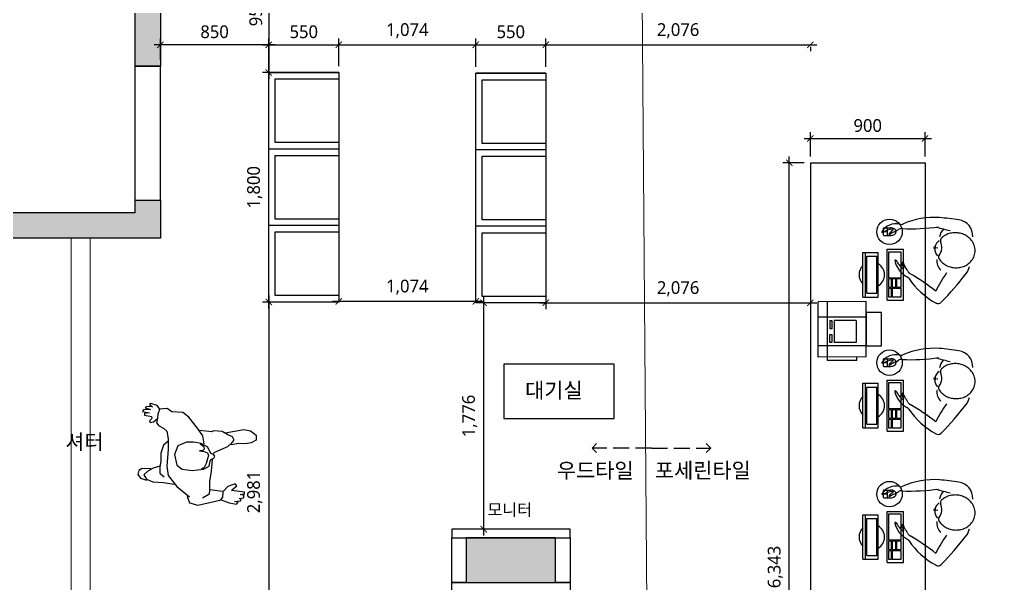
# Model space of a CAD drawing. Header units: metres. Extents: x 11578468 to 47831421, y -58341524 to -14256839.
# Drawn here: x 23869822 to 23877449, y -29111261 to -29106836 of the extents above; entities that cross this region are included whole.
import ezdxf
from ezdxf.enums import TextEntityAlignment as Align

# ---------------------------------------------------------------- set-up
doc = ezdxf.new("R2010")
doc.units = ezdxf.units.M
doc.header["$LTSCALE"] = 50
doc.header["$MEASUREMENT"] = 0
for name, pattern in [('CEN', [62, 60, -1, 0, -1]), ('DASH', [0.35, 0.25, -0.1]), ('DH-HID2', [1.2, 0.8, -0.4])]:
    doc.linetypes.add(name, pattern=pattern)
doc.layers.get('0').update_dxf_attribs({"linetype": 'CONTINUOUS'})
doc.layers.get('DEFPOINTS').update_dxf_attribs({"linetype": 'CONTINUOUS'})
for name, color, linetype in [('0-ELC TEXT', 7, 'CONTINUOUS'), ('04_FUR', 6, 'CONTINUOUS'), ('3.기호.계단선', 30, 'CONTINUOUS'), ('BLOCK', 1, 'CONTINUOUS'), ('CEN', 250, 'CEN'), ('FU-FURM', 251, 'DH-HID2'), ('TEX', 7, 'CONTINUOUS'), ('wall', 3, 'CONTINUOUS'), ('家具外线', 7, 'CONTINUOUS'), ('에어컨', 30, 'DASH')]:
    doc.layers.add(name, color=color, linetype=linetype)
doc.layers.add('ha', color=8, linetype='CONTINUOUS', lineweight=5)
doc.styles.add('HY 울릉도 L', font='malgun.ttf')
doc.styles.add('JT1', font='malgun.ttf')
doc.styles.add('맑은 고딕', font='malgun.ttf')
doc.dimstyles.new('사본 50', dxfattribs={"dimscale": 50, "dimtxt": 2, "dimasz": 1, "dimexe": 1, "dimexo": 1, "dimgap": 1, "dimtad": 1, "dimdec": 0, "dimrnd": 0.05, "dimdsep": 46, "dimlunit": 6, "dimtxsty": 'HY 울릉도 L', "dimblk": 'ARCHTICK', "dimcen": 2.5, "dimdle": 1, "dimclrd": 133, "dimclre": 133, "dimclrt": 30, "dimadec": 0, "dimazin": 0, "dimtfac": 1, "dimtdec": 0, "dimtix": 1, "dimtmove": 2, "dimatfit": 3, "dimldrblk": 'ARCHTICK', "dimfxl": 1, "dimlwd": -1, "dimlwe": -1, "dimarcsym": 0})

# ---------------------------------------------------------------- blocks, each defined once
blk = doc.blocks.new('sdagdgds')
at = {"layer": 'ha', "transparency": 33554687}
h = blk.add_hatch(color=256, dxfattribs=at)
h.dxf.hatch_style = 1
h.paths.add_polyline_path([(23725502, -29128457), (23728302, -29128457), (23728302, -29132607), (23728502, -29132607), (23728502, -29128257), (23728302, -29128257), (23725302, -29128257), (23725302, -29132557), (23725502, -29132557)])
h.paths.add_polyline_path([(23728502, -29133657), (23728302, -29133657), (23728302, -29133757), (23725502, -29133757), (23725502, -29133657), (23725302, -29133657), (23725302, -29133757), (23724848.0976572, -29133757), (23724752, -29133757), (23724752, -29136507), (23725152, -29136507), (23725152, -29137657), (23725352, -29137657), (23725352, -29137507), (23727752, -29137507), (23727952, -29137507), (23727952, -29137307), (23725352, -29137307), (23725352, -29136507), (23727052, -29136507), (23727052, -29136707), (23727252, -29136707), (23727252, -29136507), (23727252, -29135757), (23727252, -29135707), (23727052, -29135707), (23727052, -29135757), (23727052, -29136307), (23725352, -29136307), (23724952, -29136307), (23724952, -29133957), (23727052, -29133957), (23727052, -29134507), (23727252, -29134507), (23727252, -29133957), (23728502, -29133957)])
h.paths.add_polyline_path([(23727952, -29138607), (23727752, -29138607), (23727752, -29139637), (23725352, -29139637), (23725352, -29139457), (23725152, -29139457), (23725152, -29140057), (23725352, -29140057), (23725352, -29139837), (23727752, -29139837), (23727752, -29139907), (23727952, -29139907), (23727952, -29139837)])
h.paths.add_polyline_path([(23727952, -29141007), (23727752, -29141007), (23727752, -29142007), (23725352, -29142007), (23725352, -29141857), (23725152, -29141857), (23725152, -29144557), (23725652, -29144557), (23725652, -29144657), (23729552, -29144657), (23729552, -29144457), (23725852, -29144457), (23725852, -29144357), (23725352, -29144357), (23725352, -29142207), (23727952, -29142207)])
h.paths.add_polyline_path([(23731552, -29144307), (23730852, -29144307), (23730852, -29144457), (23730732, -29144457), (23730732, -29144657), (23732052, -29144657), (23732052, -29144457), (23731552, -29144457)])
h.paths.add_polyline_path([(23739502, -29144457), (23736702, -29144457), (23736702, -29144307), (23736002, -29144307), (23736002, -29144457), (23733202, -29144457), (23733202, -29144657), (23739502, -29144657)])
h.paths.add_polyline_path([(23745902, -29143307), (23745702, -29143307), (23745702, -29144457), (23744702, -29144457), (23744702, -29144307), (23744002, -29144307), (23744002, -29144457), (23743102, -29144457), (23743102, -29144657), (23745902, -29144657)])
h.paths.add_polyline_path([(23745902, -29133157), (23745702, -29133157), (23745702, -29139657), (23745902, -29139657)])
h.paths.add_polyline_path([(23745902, -29140857), (23745702, -29140857), (23745702, -29142157), (23745902, -29142157)])
h.paths.add_polyline_path([(23744602, -29136307), (23743902, -29136307), (23743902, -29136657), (23744602, -29136657)])
h.paths.add_polyline_path([(23736702, -29136307), (23736002, -29136307), (23736002, -29136657), (23736702, -29136657)])
h.paths.add_polyline_path([(23731602, -29136307), (23730902, -29136307), (23730902, -29136657), (23731602, -29136657)])
h.paths.add_polyline_path([(23745902, -29130707), (23745702, -29130707), (23745702, -29131957), (23745902, -29131957)])
h.paths.add_polyline_path([(23745902, -29128257), (23743802, -29128257), (23743802, -29128457), (23743802, -29128707), (23744502, -29128707), (23744502, -29128457), (23745702, -29128457), (23745702, -29129607), (23745902, -29129607)])
h.paths.add_polyline_path([(23731602, -29128457), (23731602, -29128257), (23730902, -29128257), (23730902, -29130107), (23731102, -29130107), (23731102, -29128707), (23731602, -29128707)])
h.paths.add_polyline_path([(23736702, -29128257), (23736002, -29128257), (23736002, -29128457), (23736002, -29128707), (23736702, -29128707), (23736702, -29128457)])
at = {"layer": 'CEN'}
blk.add_lwpolyline([(23728302, -29133657), (23728502, -29133657), (23728502, -29132607), (23728302, -29132607)], close=True, dxfattribs=at)
at = {"layer": 'wall'}
for p, q in [((23728502, -29128257), (23728502, -29132607)), ((23728302, -29128457), (23728302, -29132607)), ((23728302, -29132607), (23728502, -29132607)), ((23728302, -29133657), (23728302, -29133757)), ((23728302, -29133657), (23728502, -29133657)), ((23728502, -29133657), (23728502, -29133957)), ((23728302, -29133757), (23725502, -29133757)), ((23728502, -29133957), (23727252, -29133957)), ((23731602, -29136307), (23730902, -29136307)), ((23730902, -29136307), (23730902, -29136657)), ((23731602, -29136657), (23731602, -29136307)), ((23730902, -29136657), (23731602, -29136657))]:
    blk.add_line(p, q, dxfattribs=at)
blk = doc.blocks.new('MK-RC-0052')
at = {"layer": '家具外线', "color": 251, "true_color": 0x636466}
for p, q in [((73867, 10638.3), (73858.3, 10629.6)), ((73858.3, 10629.6), (73880.1, 10612.2)), ((73914.8, 10623.1), (73867, 10638.3)), ((73934.4, 10597), (73914.8, 10623.1)), ((73812.7, 10590.5), (73806.2, 10577.5)), ((73806.2, 10577.5), (73858.3, 10568.8)), ((73864.8, 10592.7), (73812.7, 10590.5)), ((73858.3, 10568.8), (73821.4, 10564.4)), ((73821.4, 10564.4), (73821.4, 10551.4)), ((73821.4, 10551.4), (73871.4, 10540.5)), ((73834.4, 10616.5), (73825.7, 10605.7)), ((73825.7, 10605.7), (73864.8, 10592.7)), ((73880.1, 10612.2), (73834.4, 10616.5)), ((73919.2, 10527.5), (73921.4, 10562.2)), ((73921.4, 10562.2), (73934.4, 10594.8)), ((73988.7, 10601.3), (73934.4, 10597)), ((74023.5, 10575.3), (73988.7, 10601.3)), ((74106.1, 10570.9), (74023.5, 10575.3)), ((74149.6, 10536.2), (74106.1, 10570.9)), ((73875.7, 10525.3), (73858.3, 10510.1)), ((73858.3, 10510.1), (73862.7, 10497.1)), ((73862.7, 10497.1), (73886.6, 10501.4)), ((73871.4, 10540.5), (73875.7, 10525.3)), ((73886.6, 10501.4), (73917, 10527.5)), ((73917, 10527.5), (73910.5, 10497.1)), ((73910.5, 10497.1), (73925.7, 10475.4)), ((73925.7, 10475.4), (73960.5, 10455.8)), ((74214.8, 10455.8), (74149.6, 10536.2)), ((73960.5, 10455.8), (73986.6, 10431.9)), ((73986.6, 10431.9), (73997.4, 10375.5)), ((74253.9, 10397.2), (74214.8, 10455.8)), ((74297.4, 10429.8), (74230, 10438.5)), ((74317, 10427.6), (74297.4, 10429.8)), ((74336.5, 10434.1), (74317, 10427.6)), ((74397.4, 10429.8), (74336.5, 10434.1)), ((74438.7, 10405.9), (74397.4, 10429.8)), ((74419.1, 10421.1), (74558.2, 10445)), ((74475.6, 10390.7), (74438.7, 10405.9)), ((74558.2, 10445), (74608.2, 10434.1)), ((74608.2, 10434.1), (74649.5, 10403.7)), ((74649.5, 10403.7), (74649.5, 10364.6)), ((73993.1, 10355.9), (73960.5, 10327.7)), ((73997.4, 10375.5), (73997.4, 10299.5)), ((74132.2, 10351.6), (74067.7, 10322.5)), ((74184.4, 10351.6), (74132.2, 10351.6)), ((74240.9, 10340.7), (74184.4, 10351.6)), ((74235.3, 10338.7), (74262.6, 10319)), ((74292.3, 10313.2), (74240.9, 10340.7)), ((74264.8, 10338.6), (74253.9, 10397.2)), ((74440.9, 10319), (74469.1, 10345.1)), ((74521.3, 10340.7), (74464.8, 10332)), ((74469.1, 10345.1), (74486.5, 10364.6)), ((74486.5, 10364.6), (74475.6, 10390.7)), ((74569.1, 10338.6), (74521.3, 10340.7)), ((74612.6, 10345.1), (74569.1, 10338.6)), ((74649.5, 10364.6), (74612.6, 10345.1)), ((73943.1, 10269.1), (73940.9, 10210.4)), ((73960.5, 10327.7), (73943.1, 10269.1)), ((73997.4, 10299.5), (73986.6, 10173.5)), ((74067.7, 10322.5), (74044.4, 10258.1)), ((74044.4, 10258.1), (74059.8, 10179.4)), ((74253.9, 10288.6), (74228.6, 10286.5)), ((74228.6, 10286.5), (74264.8, 10282.1)), ((74264.8, 10299.5), (74253.9, 10288.6)), ((74262.6, 10319), (74264.8, 10299.5)), ((74264.8, 10282.1), (74288.7, 10271.2)), ((74288.7, 10271.2), (74295.2, 10251.7)), ((74312.6, 10265.3), (74292.3, 10313.2)), ((74332.9, 10258.9), (74312.6, 10265.3)), ((74343.8, 10247.3), (74332.9, 10258.9)), ((74336.4, 10264.9), (74338.7, 10273.4)), ((74338.7, 10273.4), (74386.5, 10295.1)), ((74386.5, 10295.1), (74440.9, 10319)), ((73940.9, 10210.4), (73934.4, 10167)), ((74277.8, 10193), (74264.8, 10162.6)), ((74288.7, 10227.8), (74277.8, 10193)), ((74295.2, 10251.7), (74288.7, 10227.8)), ((74300.2, 10172), (74308.9, 10208.9)), ((74308.9, 10208.9), (74314, 10222.6)), ((74314, 10222.6), (74335.8, 10232.8)), ((74319.1, 10134.4), (74326.8, 10222.5)), ((74335.8, 10232.8), (74343.8, 10247.3)), ((73777.9, 10140.9), (73771.4, 10110.5)), ((73804, 10153.9), (73777.9, 10140.9)), ((73867, 10151.8), (73804, 10153.9)), ((73845.3, 10134.4), (73814.8, 10108.3)), ((73884.4, 10158.3), (73845.3, 10134.4)), ((73934.4, 10171.3), (73884.4, 10158.3)), ((73934.4, 10167), (73934.4, 10119.2)), ((73934.4, 10119.2), (73967, 10093.1)), ((73986.6, 10173.5), (73995.3, 10104)), ((74059.8, 10179.4), (74101.1, 10151.1)), ((74101.1, 10151.1), (74175.7, 10140.9)), ((74175.7, 10140.9), (74258.3, 10149.6)), ((74264.8, 10162.6), (74240.9, 10149.6)), ((74258.3, 10149.6), (74300.2, 10172)), ((74306.1, 10058.4), (74319.1, 10134.4)), ((73771.4, 10110.5), (73790.9, 10082.3)), ((73790.9, 10082.3), (73836.6, 10069.2)), ((73814.8, 10108.3), (73834.4, 10075.8)), ((73834.4, 10075.8), (73882.2, 10056.2)), ((73882.2, 10056.2), (73958.3, 10051.9)), ((73958.3, 10051.9), (74043.1, 10038.8)), ((73995.3, 10104), (74060.5, 10021.5)), ((74306.1, 9997.6), (74306.1, 10058.4)), ((74495.2, 10041), (74440.9, 10021.5)), ((74506.1, 10025.8), (74495.2, 10041)), ((74060.5, 10021.5), (74156.1, 9943.3)), ((74306.1, 9999.7), (74297.4, 9962.8)), ((74380, 9986.7), (74306.1, 9997.6)), ((74403.9, 9984.5), (74380, 9986.7)), ((74401.7, 9941.1), (74403.9, 9978)), ((74440.9, 10021.5), (74403.9, 9984.5)), ((74467, 9991.1), (74480, 10004.1)), ((74562.6, 9980.2), (74467, 9991.1)), ((74480, 10004.1), (74506.1, 10025.8)), ((74562.6, 9967.2), (74562.6, 9980.2)), ((74138.7, 9947.6), (74153.9, 9899.8)), ((74156.1, 9943.3), (74138.7, 9947.6)), ((74153.9, 9899.8), (74217, 9882.5)), ((74217, 9882.5), (74314.8, 9904.2)), ((74297.4, 9962.8), (74251.8, 9934.6)), ((74314.8, 9904.2), (74390.9, 9921.6)), ((74384.4, 9919.4), (74401.7, 9941.1)), ((74390.9, 9921.6), (74449.6, 9899.8)), ((74449.6, 9899.8), (74503.9, 9889)), ((74488.7, 9910.7), (74534.3, 9915)), ((74516.9, 9904.2), (74488.7, 9910.7)), ((74503.9, 9889), (74516.9, 9904.2)), ((74523.5, 9932.4), (74556.1, 9936.8)), ((74538.7, 9930.2), (74523.5, 9932.4)), ((74532.2, 9960.7), (74562.6, 9967.2)), ((74560.4, 9954.1), (74532.2, 9960.7)), ((74534.3, 9915), (74538.7, 9930.2)), ((74556.1, 9936.8), (74560.4, 9954.1))]:
    blk.add_line(p, q, dxfattribs=at)
blk = doc.blocks.new('asgdsagsd')
at = {"layer": 'BLOCK', "color": 8}
for p, q in [((23820726.4, -29162748.5), (23820725.8, -29162748.9)), ((23820727.3, -29162748.1), (23820726.4, -29162748.5)), ((23820728.1, -29162747.7), (23820727.3, -29162748.1)), ((23820728.8, -29162747.4), (23820728.1, -29162747.7)), ((23820729.5, -29162747.1), (23820728.8, -29162747.4)), ((23820730.2, -29162746.8), (23820729.5, -29162747.1)), ((23820730.8, -29162746.6), (23820730.2, -29162746.8)), ((23820731.4, -29162746.3), (23820730.8, -29162746.6)), ((23820732, -29162746.1), (23820731.4, -29162746.3)), ((23820732.6, -29162745.9), (23820732, -29162746.1)), ((23820733.1, -29162745.7), (23820732.6, -29162745.9)), ((23820733.7, -29162745.5), (23820733.1, -29162745.7)), ((23820734.2, -29162745.4), (23820733.7, -29162745.5)), ((23820734.8, -29162745.2), (23820734.2, -29162745.4)), ((23820735.3, -29162745), (23820734.8, -29162745.2)), ((23820735.9, -29162744.9), (23820735.3, -29162745)), ((23820736.4, -29162744.7), (23820735.9, -29162744.9)), ((23820737, -29162744.6), (23820736.4, -29162744.7)), ((23820737.7, -29162744.4), (23820737, -29162744.6)), ((23820738.3, -29162744.2), (23820737.7, -29162744.4)), ((23820739, -29162744.1), (23820738.3, -29162744.2)), ((23820739.8, -29162743.9), (23820739, -29162744.1)), ((23820740.6, -29162743.8), (23820739.8, -29162743.9)), ((23820741.4, -29162743.6), (23820740.6, -29162743.8)), ((23820742.4, -29162743.5), (23820741.4, -29162743.6)), ((23820743.4, -29162743.4), (23820742.4, -29162743.5)), ((23820744.6, -29162743.3), (23820743.4, -29162743.4)), ((23820745.8, -29162743.2), (23820744.6, -29162743.3)), ((23820747.3, -29162743.1), (23820745.8, -29162743.2)), ((23820748.8, -29162743.2), (23820747.3, -29162743.1)), ((23820750.5, -29162743.3), (23820748.8, -29162743.2)), ((23820752.2, -29162743.6), (23820750.5, -29162743.3)), ((23820753.9, -29162744.2), (23820752.2, -29162743.6)), ((23820755.4, -29162745), (23820753.9, -29162744.2)), ((23820756.4, -29162746.2), (23820755.4, -29162745)), ((23820755.8, -29162750.9), (23820755.9, -29162750.6)), ((23820755.9, -29162750.6), (23820756.7, -29162749.1)), ((23820756.9, -29162747.6), (23820756.4, -29162746.2)), ((23820756.7, -29162749.1), (23820756.9, -29162747.6)), ((23820870.2, -29162992.3), (23820868.7, -29162993.2)), ((23820871.8, -29162992.1), (23820870.2, -29162992.3)), ((23820873.4, -29162992.6), (23820871.8, -29162992.1)), ((23820874.7, -29162993.9), (23820873.4, -29162992.6)), ((23820747.3, -29163068.2), (23820741.6, -29163076.3)), ((23820753.6, -29163060.4), (23820747.3, -29163068.2)), ((23820760.4, -29163053), (23820753.6, -29163060.4)), ((23820767.8, -29163046.1), (23820760.4, -29163053)), ((23820775.7, -29163039.6), (23820767.8, -29163046.1)), ((23820784.1, -29163033.7), (23820775.7, -29163039.6)), ((23820785.6, -29163032.7), (23820784.1, -29163033.7)), ((23820862.2, -29163005.8), (23820861.9, -29163006.7)), ((23820861.9, -29163006.7), (23820861.9, -29163006.9)), ((23820862.5, -29163004.7), (23820862.2, -29163005.8)), ((23820862.8, -29163003.6), (23820862.5, -29163004.7)), ((23820863.2, -29163002.4), (23820862.8, -29163003.6)), ((23820863.7, -29163001), (23820863.2, -29163002.4)), ((23820864.3, -29162999.5), (23820863.7, -29163001)), ((23820865.1, -29162997.9), (23820864.3, -29162999.5)), ((23820866.1, -29162996.2), (23820865.1, -29162997.9)), ((23820867.3, -29162994.6), (23820866.1, -29162996.2)), ((23820868.7, -29162993.2), (23820867.3, -29162994.6)), ((23820868.1, -29163023.6), (23820870.6, -29163002.6)), ((23820875.7, -29162995.6), (23820874.7, -29162993.9)), ((23820876.5, -29162997.4), (23820875.7, -29162995.6)), ((23820877, -29162999.3), (23820876.5, -29162997.4)), ((23820877.4, -29163001), (23820877, -29162999.3)), ((23820877.7, -29163002.6), (23820877.4, -29163001)), ((23820877.8, -29163004.1), (23820877.7, -29163002.6)), ((23820878, -29163005.4), (23820877.8, -29163004.1)), ((23820878, -29163006.6), (23820878, -29163005.4)), ((23820878.1, -29163007.6), (23820878, -29163006.6)), ((23820878.1, -29163008.6), (23820878.1, -29163007.6)), ((23820878.1, -29163008.8), (23820878.1, -29163008.6)), ((23820947.5, -29163052.8), (23820946.3, -29163051.6)), ((23820954.3, -29163060.5), (23820947.5, -29163052.8)), ((23820960.5, -29163068.7), (23820954.3, -29163060.5)), ((23820966.1, -29163077.1), (23820960.5, -29163068.7)), ((23820716.8, -29163138.9), (23820715.4, -29163148.4)), ((23820718.7, -29163129.5), (23820716.8, -29163138.9)), ((23820721.2, -29163120.2), (23820718.7, -29163129.5)), ((23820724.2, -29163111.1), (23820721.2, -29163120.2)), ((23820727.7, -29163102.1), (23820724.2, -29163111.1)), ((23820731.8, -29163093.2), (23820727.7, -29163102.1)), ((23820736.4, -29163084.6), (23820731.8, -29163093.2)), ((23820741.6, -29163076.3), (23820736.4, -29163084.6)), ((23820971, -29163085.9), (23820966.1, -29163077.1)), ((23820975.4, -29163094.9), (23820971, -29163085.9)), ((23820979.1, -29163104.1), (23820975.4, -29163094.9)), ((23820982.2, -29163113.4), (23820979.1, -29163104.1)), ((23820984.7, -29163122.9), (23820982.2, -29163113.4)), ((23820986.6, -29163132.4), (23820984.7, -29163122.9)), ((23820988, -29163142), (23820986.6, -29163132.4)), ((23820988.8, -29163151.6), (23820988, -29163142)), ((23820714.6, -29163157.9), (23820714.2, -29163167.5)), ((23820714.2, -29163167.5), (23820714.5, -29163177.1)), ((23820714.5, -29163177.1), (23820715.3, -29163186.7)), ((23820715.4, -29163148.4), (23820714.6, -29163157.9)), ((23820715.3, -29163186.7), (23820716.6, -29163196.3)), ((23820716.6, -29163196.3), (23820718.6, -29163205.8)), ((23820718.6, -29163205.8), (23820721.1, -29163215.3)), ((23820721.1, -29163215.3), (23820724.2, -29163224.6)), ((23820975.6, -29163226.7), (23820979.1, -29163217.7)), ((23820979.1, -29163217.7), (23820982.1, -29163208.5)), ((23820982.1, -29163208.5), (23820984.6, -29163199.2)), ((23820984.6, -29163199.2), (23820986.5, -29163189.8)), ((23820986.5, -29163189.8), (23820987.9, -29163180.3)), ((23820987.9, -29163180.3), (23820988.7, -29163170.8)), ((23820988.7, -29163170.8), (23820989, -29163161.2)), ((23820989, -29163161.2), (23820988.8, -29163151.6)), ((23820724.2, -29163224.6), (23820727.9, -29163233.8)), ((23820727.9, -29163233.8), (23820732.2, -29163242.8)), ((23820732.2, -29163242.8), (23820737.2, -29163251.6)), ((23820737.2, -29163251.6), (23820742.7, -29163260.1)), ((23820742.7, -29163260.1), (23820748.9, -29163268.2)), ((23820748.9, -29163268.2), (23820755.7, -29163275.9)), ((23820755.7, -29163275.9), (23820763.1, -29163283.2)), ((23820763.1, -29163283.2), (23820771.1, -29163289.8)), ((23820771.1, -29163289.8), (23820779.6, -29163295.9)), ((23820779.6, -29163295.9), (23820788.7, -29163301.3)), ((23820910.3, -29163300.4), (23820919.1, -29163295.1)), ((23820919.1, -29163295.1), (23820927.5, -29163289.1)), ((23820927.5, -29163289.1), (23820935.4, -29163282.7)), ((23820935.4, -29163282.7), (23820942.8, -29163275.7)), ((23820942.8, -29163275.7), (23820949.7, -29163268.3)), ((23820949.7, -29163268.3), (23820955.9, -29163260.6)), ((23820955.9, -29163260.6), (23820961.7, -29163252.5)), ((23820961.7, -29163252.5), (23820966.9, -29163244.1)), ((23820966.9, -29163244.1), (23820971.5, -29163235.5)), ((23820971.5, -29163235.5), (23820975.6, -29163226.7)), ((23820788.7, -29163301.3), (23820798.2, -29163306)), ((23820798.2, -29163306), (23820808, -29163309.8)), ((23820808, -29163309.8), (23820818.2, -29163312.9)), ((23820818.2, -29163312.9), (23820828.6, -29163315)), ((23820828.6, -29163315), (23820839.2, -29163316.2)), ((23820839.2, -29163316.2), (23820849.8, -29163316.6)), ((23820849.8, -29163316.6), (23820860.4, -29163316)), ((23820860.4, -29163316), (23820870.9, -29163314.5)), ((23820870.9, -29163314.5), (23820881.2, -29163312.2)), ((23820881.2, -29163312.2), (23820891.2, -29163309)), ((23820891.2, -29163309), (23820900.9, -29163305.1)), ((23820900.9, -29163305.1), (23820910.3, -29163300.4))]:
    blk.add_line(p, q, dxfattribs=at)
for centre, radius, start, end in [((23820996.4, -29162590.7), 5.67, 82.09238, 210.11348), ((23820848, -29162682.2), 168.7, 4.58018, 31.69208), ((23820930.9, -29162694.2), 127.7, 346.18928, 58.73448), ((23820812, -29162873.7), 191.6, 103.22783, 151.36534), ((23820769.3, -29162692.1), 5.11, 294.32708, 103.22828), ((23820978.7, -29162644.9), 3.9, 47.52728, 227.52848), ((23820870.4, -29162734.2), 136.5, 24.97528, 39.28918), ((23820925.6, -29162723), 98.3, 31.84488, 55.42428), ((23821389.4, -29162492.5), 436, 204.97468, 210.77648), ((23821012.3, -29162669.1), 3.84, 211.84478, 3.31598), ((23820709.3, -29162752.1), 3.84, 138.61395, 298.95518), ((23820896.4, -29162916.9), 253.1, 119.57537, 138.6129), ((23820758.8, -29162841.5), 98.3, 109.62355, 118.95513), ((23820799.5, -29162880.3), 136.5, 108.65324, 122.9671), ((23820981.9, -29162737.3), 39.4, 352.63318, 33.43578), ((23822635.6, -29162804.7), 1615.8, 177.78963, 188.01978), ((23821093.2, -29162734.1), 39.4, 166.18921, 204.06958), ((23820508.3, -29162995.4), 601.2, 356.08258, 24.06938), ((23820967.8, -29163293.8), 601.2, 124.03691, 151.85959), ((23819266.1, -29162003.1), 1615.8, 321.53038, 330.15298), ((23820609.2, -29162763), 39.4, 304.03758, 331.36588), ((23820703.4, -29162823.7), 39.4, 114.50579, 155.30855), ((23820488, -29162399.9), 436, 297.16608, 302.96788), ((23820466.1, -29163026.8), 32.8, 144.83322, 224.36278), ((23822272.9, -29161185.7), 2612.4, 225.53668, 232.11768), ((23819946.3, -29164168.9), 1299.7, 55.92618, 63.25368), ((23820767.7, -29163119.1), 102.4, 83.31468, 135.50215), ((23820798.2, -29163052), 23, 52.97748, 123.10188), ((23820864.1, -29163085.8), 85.7, 89.98952, 131.7515), ((23820877.1, -29162947.4), 108, 232.97798, 293.65138), ((23820857.7, -29163085.1), 85.7, 34.87788, 76.63988), ((23820929.6, -29163067.4), 23, 43.52748, 113.65188), ((23820943.8, -29163139.7), 102.4, 43.44828, 83.31468), ((23822276.3, -29163395.3), 1299.7, 162.97812, 167.81871), ((23818505.9, -29162805.6), 2612.4, 351.55178, 354.93008), ((23820963.4, -29163170.6), 128, 267.27298, 351.55188), ((23820747.4, -29163146.6), 128, 232.11768, 259.40108)]:
    blk.add_arc(centre, radius, start, end, dxfattribs=at)
at = {"layer": 'FU-FURM', "color": 8, "linetype": 'Continuous'}
for p, q in [((23820484.2, -29162436.2), (23820834.2, -29162436.2)), ((23820484.2, -29162436.2), (23820484.2, -29162556.2)), ((23820484.2, -29162436.2), (23820484.2, -29162556.2)), ((23820484.2, -29162456.2), (23820834.2, -29162456.2)), ((23820834.2, -29162436.2), (23820834.2, -29162556.2)), ((23820514.2, -29162466.2), (23820804.2, -29162466.2)), ((23820514.2, -29162466.2), (23820514.2, -29162546.2)), ((23820804.2, -29162466.2), (23820804.2, -29162546.2)), ((23820484.2, -29162556.2), (23820834.2, -29162556.2)), ((23820514.2, -29162546.2), (23820804.2, -29162546.2)), ((23820967.3, -29162600.5), (23820967.3, -29162652)), ((23821022.3, -29162595.5), (23820972.3, -29162595.5)), ((23820997.3, -29162595.5), (23820997.3, -29162625.5)), ((23821027.3, -29162600.5), (23821027.3, -29162652)), ((23820459.2, -29162626.2), (23820859.2, -29162626.2)), ((23820459.2, -29162626.2), (23820459.2, -29162756.2)), ((23820859.2, -29162626.2), (23820859.2, -29162756.2)), ((23821027.3, -29162625.5), (23820967.3, -29162625.5)), ((23820459.2, -29162756.2), (23820859.2, -29162756.2))]:
    blk.add_line(p, q, dxfattribs=at)
for points in [[(23820486.2, -29162660.9), (23820551.1, -29162660.9), (23820551.1, -29162637.6), (23820486.2, -29162637.6)], [(23820486.2, -29162737.4), (23820551.1, -29162737.4), (23820551.1, -29162665.9), (23820486.2, -29162665.9)], [(23820561.1, -29162660.9), (23820626, -29162660.9), (23820626, -29162637.6), (23820561.1, -29162637.6)], [(23820561.1, -29162694.2), (23820626, -29162694.2), (23820626, -29162665.9), (23820561.1, -29162665.9)], [(23820636, -29162737.4), (23820837.3, -29162737.4), (23820837.3, -29162637.6), (23820636, -29162637.6)], [(23820561.1, -29162737.4), (23820626, -29162737.4), (23820626, -29162698.9), (23820561.1, -29162698.9)]]:
    blk.add_lwpolyline(points, close=True, dxfattribs=at)
blk.add_circle((23820996, -29162645.3), 100, dxfattribs=at)
for centre, radius, start, end in [((23820659.2, -29162506.2), 100, 44.427, 135.573), ((23820659.2, -29162506.2), 100, 210, 330), ((23820972.3, -29162600.5), 5, 90, 180), ((23821022.3, -29162600.5), 5, 0, 90), ((23821027.1, -29162653.8), 59.8, 178.31355, 211.18555), ((23820997.3, -29162671.8), 25, 211.18555, 328.81445), ((23820967.6, -29162653.8), 59.8, 328.81445, 1.68645)]:
    blk.add_arc(centre, radius, start, end, dxfattribs=at)
blk = doc.blocks.new('_ArchTick')
at = {"color": 0, "linetype": 'ByBlock', "const_width": 0.15}
blk.add_lwpolyline([(-0.5, -0.5), (0.5, 0.5)], dxfattribs=at)
blk = doc.blocks.new('*D1553')
at = {"layer": 'DEFPOINTS', "color": 0, "ltscale": 10, "transparency": 16777216}
for p in [(23876927.7, -29107769.8), (23876027.7, -29107959.7), (23876927.7, -29107959.7)]:
    blk.add_point(p, dxfattribs=at)
at = {"layer": 'wall', "color": 133, "ltscale": 10, "transparency": 16777216}
for p, q in [((23876027.7, -29107909.7), (23876027.7, -29107719.8)), ((23876927.7, -29107909.7), (23876927.7, -29107719.8)), ((23875977.7, -29107769.8), (23876977.7, -29107769.8))]:
    blk.add_line(p, q, dxfattribs=at)
at = {"layer": 'wall', "color": 133, "ltscale": 10, "transparency": 16777216, "xscale": 50, "yscale": 50, "zscale": 50, "rotation": 180}
blk.add_blockref('_ArchTick', (23876027.7, -29107769.8), dxfattribs=at)
at = {"layer": 'wall', "color": 133, "ltscale": 10, "transparency": 16777216, "xscale": 50, "yscale": 50, "zscale": 50}
blk.add_blockref('_ArchTick', (23876927.7, -29107769.8), dxfattribs=at)
at = {"layer": 'wall', "color": 30, "ltscale": 10, "transparency": 16777216, "insert": (23876477.7, -29107668.1), "char_height": 100, "attachment_point": 5, "style": 'HY 울릉도 L'}
blk.add_mtext('900', dxfattribs=at)
blk = doc.blocks.new('*D1579')
at = {"layer": 'DEFPOINTS', "color": 0, "ltscale": 10, "transparency": 16777216}
for p in [(23875862.5, -29107959.7), (23876027.7, -29107959.7), (23876027.7, -29114302.3)]:
    blk.add_point(p, dxfattribs=at)
at = {"layer": 'wall', "color": 133, "ltscale": 10, "transparency": 16777216}
for p, q in [((23875862.5, -29114352.3), (23875862.5, -29107909.7)), ((23875977.7, -29107959.7), (23875812.5, -29107959.7)), ((23875977.7, -29114302.3), (23875812.5, -29114302.3))]:
    blk.add_line(p, q, dxfattribs=at)
at = {"layer": 'wall', "color": 133, "ltscale": 10, "transparency": 16777216, "xscale": 50, "yscale": 50, "zscale": 50}
for p, rotation in [((23875862.5, -29107959.7), 90), ((23875862.5, -29114302.3), 270)]:
    blk.add_blockref('_ArchTick', p, dxfattribs=dict(at, rotation=rotation))
at = {"layer": 'wall', "color": 30, "ltscale": 10, "transparency": 16777216, "insert": (23875752.5, -29111131), "char_height": 100, "attachment_point": 5, "rotation": 90, "style": 'HY 울릉도 L'}
blk.add_mtext('6,343', dxfattribs=at)
blk = doc.blocks.new('*D1580')
at = {"layer": 'DEFPOINTS', "color": 0, "ltscale": 10, "transparency": 16777216}
for p in [(23870927.7, -29107034.5), (23870927.7, -29107202.3), (23871777.7, -29107252.3)]:
    blk.add_point(p, dxfattribs=at)
at = {"layer": 'wall', "color": 133, "ltscale": 10, "transparency": 16777216}
for p, q in [((23870927.7, -29107152.3), (23870927.7, -29106984.5)), ((23871777.7, -29107202.3), (23871777.7, -29106984.5)), ((23871827.7, -29107034.5), (23870877.7, -29107034.5))]:
    blk.add_line(p, q, dxfattribs=at)
at = {"layer": 'wall', "color": 133, "ltscale": 10, "transparency": 16777216, "xscale": 50, "yscale": 50, "zscale": 50, "rotation": 180}
blk.add_blockref('_ArchTick', (23870927.7, -29107034.5), dxfattribs=at)
at = {"layer": 'wall', "color": 133, "ltscale": 10, "transparency": 16777216, "xscale": 50, "yscale": 50, "zscale": 50}
blk.add_blockref('_ArchTick', (23871777.7, -29107034.5), dxfattribs=at)
at = {"layer": 'wall', "color": 30, "ltscale": 10, "transparency": 16777216, "insert": (23871352.7, -29106932.8), "char_height": 100, "attachment_point": 5, "style": 'HY 울릉도 L'}
blk.add_mtext('850', dxfattribs=at)
blk = doc.blocks.new('*D1581')
at = {"layer": 'DEFPOINTS', "color": 0, "ltscale": 10, "transparency": 16777216}
for p in [(23872327.7, -29107034.5), (23871777.7, -29107252.3), (23872327.7, -29107252.3)]:
    blk.add_point(p, dxfattribs=at)
at = {"layer": 'wall', "color": 133, "ltscale": 10, "transparency": 16777216}
for p, q in [((23871777.7, -29107202.3), (23871777.7, -29106984.5)), ((23872327.7, -29107202.3), (23872327.7, -29106984.5)), ((23871727.7, -29107034.5), (23872377.7, -29107034.5))]:
    blk.add_line(p, q, dxfattribs=at)
at = {"layer": 'wall', "color": 133, "ltscale": 10, "transparency": 16777216, "xscale": 50, "yscale": 50, "zscale": 50, "rotation": 180}
blk.add_blockref('_ArchTick', (23871777.7, -29107034.5), dxfattribs=at)
at = {"layer": 'wall', "color": 133, "ltscale": 10, "transparency": 16777216, "xscale": 50, "yscale": 50, "zscale": 50}
blk.add_blockref('_ArchTick', (23872327.7, -29107034.5), dxfattribs=at)
at = {"layer": 'wall', "color": 30, "ltscale": 10, "transparency": 16777216, "insert": (23872052.7, -29106932.8), "char_height": 100, "attachment_point": 5, "style": 'HY 울릉도 L'}
blk.add_mtext('550', dxfattribs=at)
blk = doc.blocks.new('*D1582')
at = {"layer": 'DEFPOINTS', "color": 0, "ltscale": 10, "transparency": 16777216}
for p in [(23873402.1, -29107034.5), (23872327.7, -29107252.3), (23873402.1, -29107258.4)]:
    blk.add_point(p, dxfattribs=at)
at = {"layer": 'wall', "color": 133, "ltscale": 10, "transparency": 16777216}
for p, q in [((23872327.7, -29107202.3), (23872327.7, -29106984.5)), ((23873402.1, -29107208.4), (23873402.1, -29106984.5)), ((23872277.7, -29107034.5), (23873452.1, -29107034.5))]:
    blk.add_line(p, q, dxfattribs=at)
at = {"layer": 'wall', "color": 133, "ltscale": 10, "transparency": 16777216, "xscale": 50, "yscale": 50, "zscale": 50, "rotation": 180}
blk.add_blockref('_ArchTick', (23872327.7, -29107034.5), dxfattribs=at)
at = {"layer": 'wall', "color": 133, "ltscale": 10, "transparency": 16777216, "xscale": 50, "yscale": 50, "zscale": 50}
blk.add_blockref('_ArchTick', (23873402.1, -29107034.5), dxfattribs=at)
at = {"layer": 'wall', "color": 30, "ltscale": 10, "transparency": 16777216, "insert": (23872864.9, -29106924.2), "char_height": 100, "attachment_point": 5, "style": 'HY 울릉도 L'}
blk.add_mtext('1,074', dxfattribs=at)
blk = doc.blocks.new('*D1583')
at = {"layer": 'DEFPOINTS', "color": 0, "ltscale": 10, "transparency": 16777216}
for p in [(23873952.1, -29107034.5), (23873402.1, -29107258.4), (23873952.1, -29107258.4)]:
    blk.add_point(p, dxfattribs=at)
at = {"layer": 'wall', "color": 133, "ltscale": 10, "transparency": 16777216}
for p, q in [((23873402.1, -29107208.4), (23873402.1, -29106984.5)), ((23873952.1, -29107208.4), (23873952.1, -29106984.5)), ((23873352.1, -29107034.5), (23874002.1, -29107034.5))]:
    blk.add_line(p, q, dxfattribs=at)
at = {"layer": 'wall', "color": 133, "ltscale": 10, "transparency": 16777216, "xscale": 50, "yscale": 50, "zscale": 50, "rotation": 180}
blk.add_blockref('_ArchTick', (23873402.1, -29107034.5), dxfattribs=at)
at = {"layer": 'wall', "color": 133, "ltscale": 10, "transparency": 16777216, "xscale": 50, "yscale": 50, "zscale": 50}
blk.add_blockref('_ArchTick', (23873952.1, -29107034.5), dxfattribs=at)
at = {"layer": 'wall', "color": 30, "ltscale": 10, "transparency": 16777216, "insert": (23873677.1, -29106932.8), "char_height": 100, "attachment_point": 5, "style": 'HY 울릉도 L'}
blk.add_mtext('550', dxfattribs=at)
blk = doc.blocks.new('*D1584')
at = {"layer": 'DEFPOINTS', "color": 0, "ltscale": 10, "transparency": 16777216}
for p in [(23876027.7, -29107001.2), (23876027.7, -29107034.5), (23873952.1, -29107258.4)]:
    blk.add_point(p, dxfattribs=at)
at = {"layer": 'wall', "color": 133, "ltscale": 10, "transparency": 16777216}
for p, q in [((23873952.1, -29107208.4), (23873952.1, -29106984.5)), ((23873902.1, -29107034.5), (23876077.7, -29107034.5)), ((23876027.7, -29107051.2), (23876027.7, -29107084.5))]:
    blk.add_line(p, q, dxfattribs=at)
at = {"layer": 'wall', "color": 133, "ltscale": 10, "transparency": 16777216, "xscale": 50, "yscale": 50, "zscale": 50, "rotation": 180}
blk.add_blockref('_ArchTick', (23873952.1, -29107034.5), dxfattribs=at)
at = {"layer": 'wall', "color": 133, "ltscale": 10, "transparency": 16777216, "xscale": 50, "yscale": 50, "zscale": 50}
blk.add_blockref('_ArchTick', (23876027.7, -29107034.5), dxfattribs=at)
at = {"layer": 'wall', "color": 30, "ltscale": 10, "transparency": 16777216, "insert": (23874989.9, -29106924.5), "char_height": 100, "attachment_point": 5, "style": 'HY 울릉도 L'}
blk.add_mtext('2,076', dxfattribs=at)
blk = doc.blocks.new('13')
at = {"layer": 'FU-FURM', "color": 8, "ltscale": 30}
for p, q in [((23838748.4, -29105335.8), (23838748.4, -29104785.8)), ((23838748.4, -29104785.8), (23839348.4, -29104785.8)), ((23838748.4, -29104785.8), (23838748.4, -29105335.8)), ((23838798.4, -29105285.8), (23838798.4, -29104785.8)), ((23838798.4, -29104785.8), (23839298.4, -29104785.8)), ((23839298.4, -29104785.8), (23839298.4, -29105285.8)), ((23839348.4, -29104785.8), (23839348.4, -29105335.8)), ((23839348.4, -29104785.8), (23839948.4, -29104785.8)), ((23839398.4, -29105285.8), (23839398.4, -29104785.8)), ((23839398.4, -29104785.8), (23839898.4, -29104785.8)), ((23839898.4, -29104785.8), (23839898.4, -29105285.8)), ((23839948.4, -29104785.8), (23839948.4, -29105335.8)), ((23839948.4, -29104785.8), (23840548.4, -29104785.8)), ((23839998.4, -29105285.8), (23839998.4, -29104785.8)), ((23839998.4, -29104785.8), (23840498.4, -29104785.8)), ((23840498.4, -29104785.8), (23840498.4, -29105285.8)), ((23840548.4, -29104785.8), (23840548.4, -29105335.8)), ((23839298.4, -29105285.8), (23838798.4, -29105285.8)), ((23839898.4, -29105285.8), (23839398.4, -29105285.8)), ((23840498.4, -29105285.8), (23839998.4, -29105285.8)), ((23839348.4, -29105335.8), (23838748.4, -29105335.8)), ((23839948.4, -29105335.8), (23839348.4, -29105335.8)), ((23840548.4, -29105335.8), (23839948.4, -29105335.8))]:
    blk.add_line(p, q, dxfattribs=at)
blk = doc.blocks.new('*D1636')
at = {"layer": 'DEFPOINTS', "color": 0, "ltscale": 10, "transparency": 16777216}
for p in [(23872327.7, -29109052.3), (23873402.1, -29109046.5), (23873402.1, -29109058.4)]:
    blk.add_point(p, dxfattribs=at)
at = {"layer": 'wall', "color": 133, "ltscale": 10, "transparency": 16777216}
for p, q in [((23872277.7, -29109046.5), (23873452.1, -29109046.5)), ((23872327.7, -29109002.3), (23872327.7, -29108996.5)), ((23873402.1, -29109008.4), (23873402.1, -29108996.5))]:
    blk.add_line(p, q, dxfattribs=at)
at = {"layer": 'wall', "color": 133, "ltscale": 10, "transparency": 16777216, "xscale": 50, "yscale": 50, "zscale": 50, "rotation": 180}
blk.add_blockref('_ArchTick', (23872327.7, -29109046.5), dxfattribs=at)
at = {"layer": 'wall', "color": 133, "ltscale": 10, "transparency": 16777216, "xscale": 50, "yscale": 50, "zscale": 50}
blk.add_blockref('_ArchTick', (23873402.1, -29109046.5), dxfattribs=at)
at = {"layer": 'wall', "color": 30, "ltscale": 10, "transparency": 16777216, "insert": (23872864.9, -29108936.1), "char_height": 100, "attachment_point": 5, "style": 'HY 울릉도 L'}
blk.add_mtext('1,074', dxfattribs=at)
blk = doc.blocks.new('*D1637')
at = {"layer": 'DEFPOINTS', "color": 0, "ltscale": 10, "transparency": 16777216}
for p in [(23873952.1, -29109008.4), (23876027.7, -29109008.4), (23876027.7, -29109058.4)]:
    blk.add_point(p, dxfattribs=at)
at = {"layer": 'wall', "color": 133, "ltscale": 10, "transparency": 16777216}
for p, q in [((23873902.1, -29109058.4), (23876077.7, -29109058.4)), ((23873952.1, -29109058.4), (23873952.1, -29109108.4)), ((23876027.7, -29109058.4), (23876027.7, -29109108.4))]:
    blk.add_line(p, q, dxfattribs=at)
at = {"layer": 'wall', "color": 133, "ltscale": 10, "transparency": 16777216, "xscale": 50, "yscale": 50, "zscale": 50, "rotation": 180}
blk.add_blockref('_ArchTick', (23873952.1, -29109058.4), dxfattribs=at)
at = {"layer": 'wall', "color": 133, "ltscale": 10, "transparency": 16777216, "xscale": 50, "yscale": 50, "zscale": 50}
blk.add_blockref('_ArchTick', (23876027.7, -29109058.4), dxfattribs=at)
at = {"layer": 'wall', "color": 30, "ltscale": 10, "transparency": 16777216, "insert": (23874989.9, -29108948.4), "char_height": 100, "attachment_point": 5, "style": 'HY 울릉도 L'}
blk.add_mtext('2,076', dxfattribs=at)
blk = doc.blocks.new('*D1638')
at = {"layer": 'DEFPOINTS', "color": 0, "ltscale": 10, "transparency": 16777216}
for p in [(23873464.9, -29109058.4), (23873702.1, -29109058.4), (23873702.1, -29110834.9)]:
    blk.add_point(p, dxfattribs=at)
at = {"layer": 'wall', "color": 133, "ltscale": 10, "transparency": 16777216}
for p, q in [((23873652.1, -29109058.4), (23873414.9, -29109058.4)), ((23873464.9, -29110884.9), (23873464.9, -29109008.4)), ((23873652.1, -29110834.9), (23873414.9, -29110834.9))]:
    blk.add_line(p, q, dxfattribs=at)
at = {"layer": 'wall', "color": 133, "ltscale": 10, "transparency": 16777216, "xscale": 50, "yscale": 50, "zscale": 50}
for p, rotation in [((23873464.9, -29109058.4), 90), ((23873464.9, -29110834.9), 270)]:
    blk.add_blockref('_ArchTick', p, dxfattribs=dict(at, rotation=rotation))
at = {"layer": 'wall', "color": 30, "ltscale": 10, "transparency": 16777216, "insert": (23873354.6, -29109946.7), "char_height": 100, "attachment_point": 5, "rotation": 90, "style": 'HY 울릉도 L'}
blk.add_mtext('1,776', dxfattribs=at)
blk = doc.blocks.new('*D1650')
at = {"layer": 'DEFPOINTS', "color": 0, "ltscale": 10, "transparency": 16777216}
for p in [(23871827.7, -29106302.3), (23871777.7, -29107252.3), (23871827.7, -29107252.3)]:
    blk.add_point(p, dxfattribs=at)
at = {"layer": 'wall', "color": 133, "ltscale": 10, "transparency": 16777216}
for p, q in [((23871777.7, -29106302.3), (23871727.7, -29106302.3)), ((23871777.7, -29106252.3), (23871777.7, -29107302.3)), ((23871777.7, -29107252.3), (23871727.7, -29107252.3))]:
    blk.add_line(p, q, dxfattribs=at)
at = {"layer": 'wall', "color": 133, "ltscale": 10, "transparency": 16777216, "xscale": 50, "yscale": 50, "zscale": 50}
for p, rotation in [((23871777.7, -29106302.3), 90), ((23871777.7, -29107252.3), 270)]:
    blk.add_blockref('_ArchTick', p, dxfattribs=dict(at, rotation=rotation))
at = {"layer": 'wall', "color": 30, "ltscale": 10, "transparency": 16777216, "insert": (23871676, -29106777.3), "char_height": 100, "attachment_point": 5, "rotation": 90, "style": 'HY 울릉도 L'}
blk.add_mtext('950', dxfattribs=at)
blk = doc.blocks.new('*D1654')
at = {"layer": 'DEFPOINTS', "color": 0, "ltscale": 10, "transparency": 16777216}
for p in [(23871900.4, -29109052.3), (23871777.7, -29112033.1), (23871875.4, -29112033.1)]:
    blk.add_point(p, dxfattribs=at)
at = {"layer": 'wall', "color": 133, "ltscale": 10, "transparency": 16777216}
for p, q in [((23871850.4, -29109052.3), (23871727.7, -29109052.3)), ((23871777.7, -29109002.3), (23871777.7, -29112083.1)), ((23871825.4, -29112033.1), (23871727.7, -29112033.1))]:
    blk.add_line(p, q, dxfattribs=at)
at = {"layer": 'wall', "color": 133, "ltscale": 10, "transparency": 16777216, "xscale": 50, "yscale": 50, "zscale": 50}
for p, rotation in [((23871777.7, -29109052.3), 90), ((23871777.7, -29112033.1), 270)]:
    blk.add_blockref('_ArchTick', p, dxfattribs=dict(at, rotation=rotation))
at = {"layer": 'wall', "color": 30, "ltscale": 10, "transparency": 16777216, "insert": (23871667.4, -29110542.7), "char_height": 100, "attachment_point": 5, "rotation": 90, "style": 'HY 울릉도 L'}
blk.add_mtext('2,981', dxfattribs=at)
blk = doc.blocks.new('*D1657')
at = {"layer": 'DEFPOINTS', "color": 0, "ltscale": 10, "transparency": 16777216}
for p in [(23871777.7, -29107252.3), (23871777.7, -29107252.3), (23871777.7, -29109052.3)]:
    blk.add_point(p, dxfattribs=at)
at = {"layer": 'wall', "color": 133, "ltscale": 10, "transparency": 16777216}
for p, q in [((23871777.7, -29109102.3), (23871777.7, -29107202.3)), ((23871827.7, -29107252.3), (23871827.7, -29107252.3)), ((23871827.7, -29109052.3), (23871827.7, -29109052.3))]:
    blk.add_line(p, q, dxfattribs=at)
at = {"layer": 'wall', "color": 133, "ltscale": 10, "transparency": 16777216, "xscale": 50, "yscale": 50, "zscale": 50}
for p, rotation in [((23871777.7, -29107252.3), 90), ((23871777.7, -29109052.3), 270)]:
    blk.add_blockref('_ArchTick', p, dxfattribs=dict(at, rotation=rotation))
at = {"layer": 'wall', "color": 30, "ltscale": 10, "transparency": 16777216, "insert": (23871667.4, -29108152.3), "char_height": 100, "attachment_point": 5, "rotation": 90, "style": 'HY 울릉도 L'}
blk.add_mtext('1,800', dxfattribs=at)
blk = doc.blocks.new('sdgasgddsg')
at = {"layer": 'FU-FURM', "color": 8, "ltscale": 30}
for p, q in [((23820313, -29163117), (23820913, -29163117)), ((23820314, -29163637), (23820313, -29163117)), ((23820434, -29163637), (23820433, -29163117)), ((23820746, -29163637), (23820745, -29163117)), ((23820914, -29163637), (23820913, -29163117)), ((23820274, -29163217), (23820314, -29163217)), ((23820274, -29163537), (23820274, -29163217)), ((23820314, -29163217), (23820914, -29163217)), ((23820710, -29163290), (23820470, -29163290)), ((23820470, -29163530), (23820470, -29163290)), ((23820710, -29163530), (23820710, -29163290)), ((23820274, -29163537), (23820314, -29163537)), ((23820710, -29163530), (23820470, -29163530)), ((23820314, -29163637), (23820914, -29163637))]:
    blk.add_line(p, q, dxfattribs=at)
for points in [[(23820471, -29163243), (23820559, -29163243), (23820559, -29163263), (23820471, -29163263), (23820471, -29163243)], [(23820620, -29163246), (23820708, -29163246), (23820708, -29163266), (23820620, -29163266), (23820620, -29163246)]]:
    blk.add_lwpolyline(points, dxfattribs=at)
blk.add_lwpolyline([(23820434, -29163637), (23820434, -29163804), (23820795, -29163804), (23820795, -29163637)], close=True, dxfattribs=at)

msp = doc.modelspace()

# ---------------------------------------------------------------- linework, layer by layer
at = {"layer": '04_FUR', "ltscale": 10}
for p, q in [((23876027.7, -29107959.7), (23876027.7, -29114302.3)), ((23876027.7, -29107959.7), (23876927.7, -29107959.7)), ((23876927.7, -29107959.7), (23876927.7, -29114302.3))]:
    msp.add_line(p, q, dxfattribs=at)
for points in [[(23874142.2, -29110902.3), (23874142.2, -29110834.9), (23873213.2, -29110834.9), (23873213.2, -29110902.3)], [(23874142.2, -29111252.3), (23874142.2, -29111319.7), (23873213.2, -29111319.7), (23873213.2, -29111252.3)]]:
    msp.add_lwpolyline(points, close=True, dxfattribs=at)
at = {"layer": 'ha'}
msp.add_line((23874773.5, -29115066.5), (23874705.7, -29106302.3), dxfattribs=at)
msp.add_lwpolyline([(23870227.7, -29111902.3), (23870377.7, -29111902.3), (23870377.7, -29108552.3), (23870227.7, -29108552.3)], close=True, dxfattribs=at)
at = {"layer": 'TEX'}
msp.add_lwpolyline([(23874489.1, -29109541), (23873622.1, -29109541), (23873622.1, -29109965.5), (23874489.1, -29109965.5)], close=True, dxfattribs=at)
at = {"layer": 'wall', "ltscale": 10}
for points in [[(23873213.2, -29110902.3), (23873327.7, -29110902.3), (23873327.7, -29111252.3), (23873213.2, -29111252.3)], [(23874027.7, -29110902.3), (23874142.2, -29110902.3), (23874142.2, -29111252.3), (23874027.7, -29111252.3)]]:
    msp.add_lwpolyline(points, close=True, dxfattribs=at)
at = {"layer": '에어컨', "ltscale": 10}
for p, q in [((23874350.1, -29110162.6), (23874314.8, -29110198)), ((23874780.7, -29110198), (23874314.8, -29110198)), ((23874350.1, -29110233.3), (23874314.8, -29110198)), ((23874780.7, -29110198), (23875246.6, -29110198)), ((23875211.3, -29110162.6), (23875246.6, -29110198)), ((23875211.3, -29110233.3), (23875246.6, -29110198))]:
    msp.add_line(p, q, dxfattribs=at)

# ---------------------------------------------------------------- block references
at = {"layer": '3.기호.계단선'}
msp.add_blockref('sdagdgds', (142425.7, 25404.7), dxfattribs=at)
at = {"layer": '3.기호.계단선', "rotation": 90}
for p in [(-5285996.5, -52929497.8), (-5285996.5, -52930524.5), (-5285996.5, -52931555.1)]:
    msp.add_blockref('asgdsagsd', p, dxfattribs=at)
at = {"layer": '3.기호.계단선', "xscale": 0.7238551023377122, "yscale": 0.7238551023377122, "zscale": 0.7238551023377122, "rotation": 89.99999999999999}
msp.add_blockref('sdgasgddsg', (2766218.1, -46351939.3), dxfattribs=at)
at = {"layer": 'wall', "rotation": 270}
for p in [(52977113.5, -5268503.9), (52978737.9, -5268510)]:
    msp.add_blockref('13', p, dxfattribs=at)
at = {"layer": '家具外线', "color": 251, "true_color": 0x636466, "xscale": 1.056000000005588, "yscale": 1.056000000005588, "zscale": 1.056000000005588}
msp.add_blockref('MK-RC-0052', (23792848.4, -29121082.1), dxfattribs=at)

# ---------------------------------------------------------------- texts
at = {"layer": '0-ELC TEXT', "style": '맑은 고딕'}
msp.add_text('모니터', height=93.33, rotation=360, dxfattribs=at).set_placement((23873669.2, -29110681.2), align=Align.MIDDLE_CENTER)
at = {"layer": 'TEX', "style": 'JT1'}
for s, p in [('대기실', (23873789.4, -29109805.5)), ('셔터', (23870181, -29110209.4)), ('우드타일', (23874038.3, -29110434.3)), ('포세린타일', (23874807.7, -29110433.4))]:
    msp.add_text(s, height=120, dxfattribs=at).set_placement(p)

# ---------------------------------------------------------------- dimensions: what is measured, and where the dimension line sits
at = {"layer": 'wall', "ltscale": 10}
for base, p1, p2, picture, middle in [((23871777.7, -29107252.3), (23871827.7, -29106302.3), (23871827.7, -29107252.3), '*D1650', (23871676, -29106777.3)), ((23871777.7, -29107252.3), (23871777.7, -29109052.3), (23871777.7, -29107252.3), '*D1657', (23871667.4, -29108152.3)), ((23875862.5, -29107959.7), (23876027.7, -29114302.3), (23876027.7, -29107959.7), '*D1579', (23875752.5, -29111131)), ((23871777.7, -29112033.1), (23871900.4, -29109052.3), (23871875.4, -29112033.1), '*D1654', (23871667.4, -29110542.7)), ((23873464.9222, -29109058.4226), (23873702.0776, -29110834.8895), (23873702.0776, -29109058.4226), '*D1638', (23873354.5962, -29109946.656))]:
    dim = msp.add_linear_dim(base=base, p1=p1, p2=p2, angle=90, dimstyle='사본 50', dxfattribs=at)
    dim.commit()
    dim.dimension.update_dxf_attribs({"geometry": picture, "text_midpoint": middle})
for base, p1, p2, picture, middle in [((23870927.7, -29107034.5), (23871777.7, -29107252.3), (23870927.7, -29107202.3), '*D1580', (23871352.7, -29106932.8)), ((23872327.7, -29107034.5), (23871777.7, -29107252.3), (23872327.7, -29107252.3), '*D1581', (23872052.7, -29106932.8)), ((23873402.1, -29107034.5), (23872327.7, -29107252.3), (23873402.1, -29107258.4), '*D1582', (23872864.9, -29106924.2)), ((23873952.1, -29107034.5), (23873402.1, -29107258.4), (23873952.1, -29107258.4), '*D1583', (23873677.1, -29106932.8)), ((23876027.7, -29107034.5), (23873952.1, -29107258.4), (23876027.7, -29107001.2), '*D1584', (23874989.9, -29106924.5)), ((23876927.7, -29107769.8), (23876027.7, -29107959.7), (23876927.7, -29107959.7), '*D1553', (23876477.7, -29107668.1)), ((23873402.1, -29109046.5), (23872327.7, -29109052.3), (23873402.1, -29109058.4), '*D1636', (23872864.9, -29108936.1)), ((23876027.7, -29109058.4), (23873952.1, -29109008.4), (23876027.7, -29109008.4), '*D1637', (23874989.9, -29108948.4))]:
    dim = msp.add_linear_dim(base=base, p1=p1, p2=p2, dimstyle='사본 50', dxfattribs=at)
    dim.commit()
    dim.dimension.update_dxf_attribs({"geometry": picture, "text_midpoint": middle})

doc.saveas('drawing.dxf')
